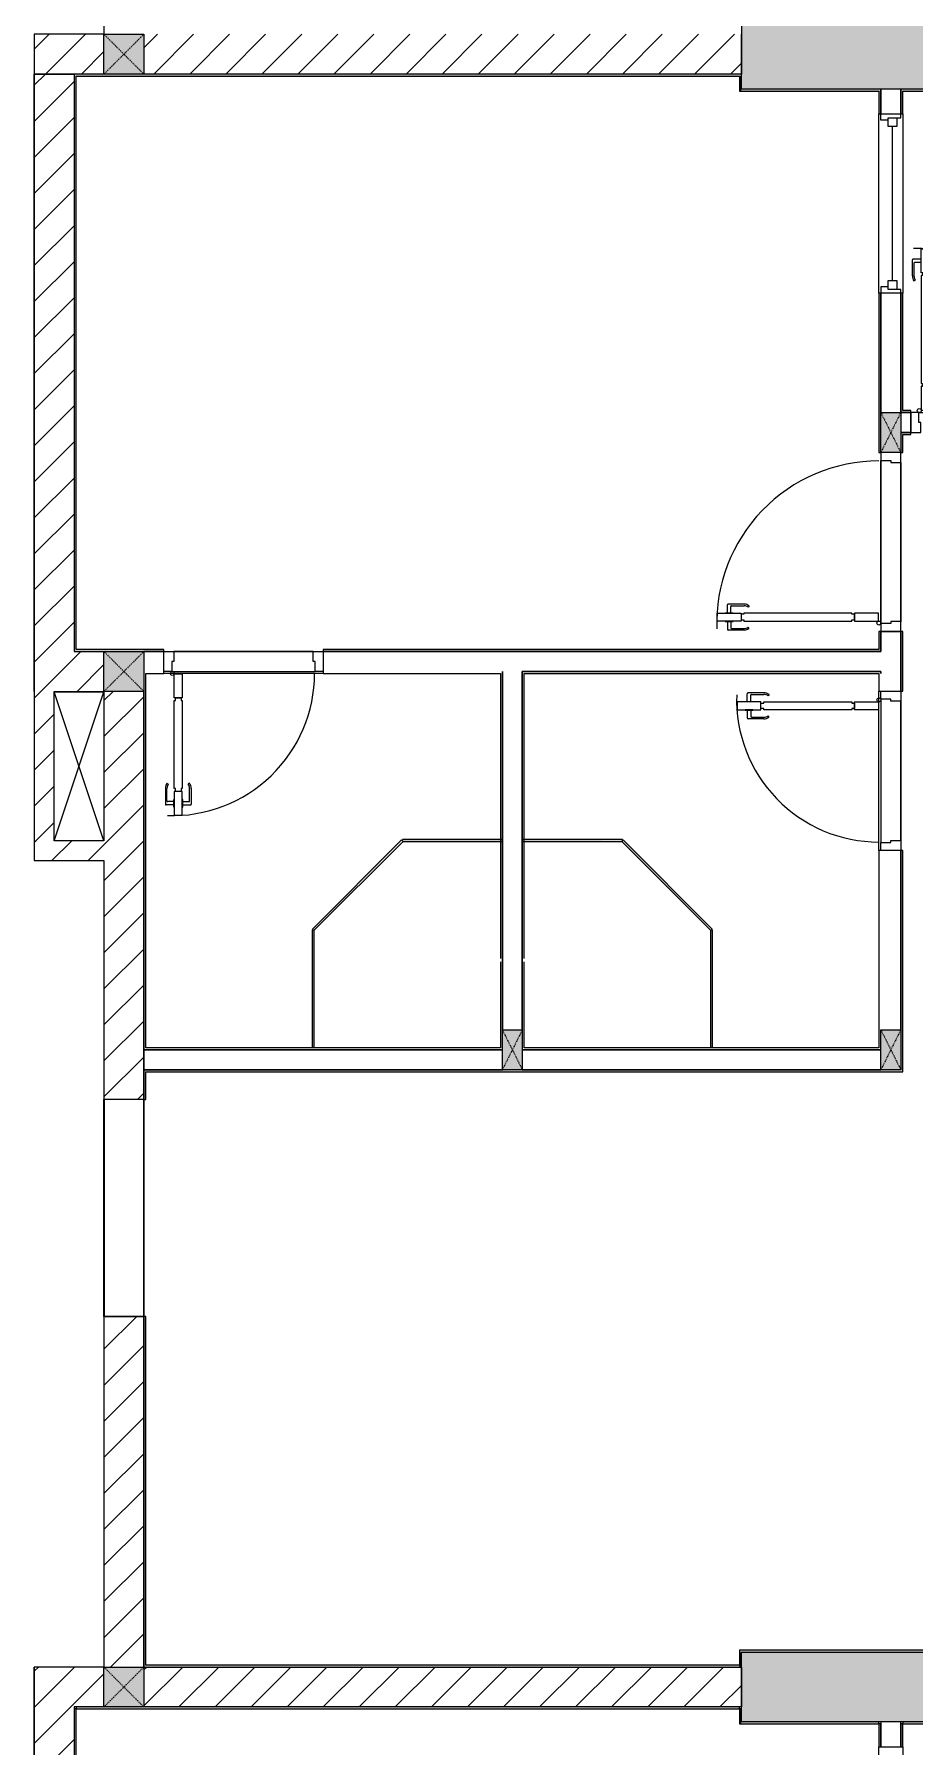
# Model space of a CAD drawing. Header units: millimetres. Extents: x 50254 to 245170, y 481 to 78637.
# Drawn here: x 236318 to 240738, y 61437 to 70037 of the extents above; entities that cross this region are included whole.
import ezdxf

# ---------------------------------------------------------------- set-up
doc = ezdxf.new("R2010")
doc.units = ezdxf.units.MM
doc.linetypes.add('IMPORT-Dash _2_', pattern=[6, 3, -3])
for name, color, linetype, lineweight in [('0-2-1', 53, 'Continuous', 9), ('A-DETL-GENF-7', 53, 'Continuous', 9), ('A-DOOR-5', 53, 'Continuous', 9), ('A-FLOR-1-1', 53, 'Continuous', 9), ('A-FLOR-4', 53, 'Continuous', 9), ('A-GLAZ-5', 53, 'Continuous', 9), ('A-GLAZ-CURT-3', 130, 'Continuous', 9), ('A-GLAZ-CURT-4', 53, 'Continuous', 9), ('A-WALL-1-1', 53, 'Continuous', 9), ('A-WALL-7', 53, 'Continuous', 9), ('A-WALL-PATT-3', 53, 'Continuous', 9), ('A-WALL-PATT-4', 130, 'Continuous', 9), ('A_1404_dwg-1', 53, 'Continuous', 9), ('I-WALL-1-1', 53, 'Continuous', 9), ('I-WALL-2', 53, 'Continuous', 9), ('S-COLS-1', 130, 'Continuous', 9), ('S-COLS-10', 130, 'IMPORT-Dash _2_', 9), ('S-COLS-2-1', 53, 'Continuous', 9), ('S-COLS-4-1', 53, 'Continuous', 9), ('S-COLS-9', 53, 'Continuous', 9), ('S-COLS-HDLN-2', 53, 'IMPORT-Dash _2_', 9)]:
    doc.layers.add(name, color=color, linetype=linetype, lineweight=lineweight)
pattern_1 = [(45, (0, 0), (-90.50967, 90.50967), [])]

# ---------------------------------------------------------------- blocks, each defined once
blk = doc.blocks.new('A_1404_dwg_NCV_TKTC_KET CAU_rvt-1-TKTC_MB HOÀN THIỆN SÀN TẦNG 3-4-4819833-KeyPlan-CH1')
at = {"layer": 'S-COLS-1'}
for points in [[(123352.6, 69761.9), (123352.4, 70111.9), (122052.6, 70111.7), (122052.6, 69761.9), (122862.6, 69761.9)], [(122862.6, 61561.9), (123352.6, 61561.9), (123352.6, 61911.9), (122052.6, 61911.9), (122052.6, 61561.9), (122742.6, 61561.9)]]:
    blk.add_hatch(color=256, dxfattribs=at).paths.add_polyline_path(points)
at = {"layer": 'A-FLOR-1-1', "flags": 128}
blk.add_lwpolyline([(118602.6, 65986.9), (118602.6, 66734.9), (118852.5, 66734.9)], dxfattribs=at)
at = {"layer": 'S-COLS-2-1'}
for p, q in [((122052.6, 70111.9), (122052.6, 69836.9)), ((122052.6, 61836.9), (122052.6, 61636.9))]:
    blk.add_line(p, q, dxfattribs=at)
blk = doc.blocks.new('A_1404_dwg_DOOR_CW_01 CANH MO-PANEL KINH - DIW_01-900x2200-CỬA GỖ VÂN LAMINATE-V95-TKTC_MB HOÀN THIỆN SÀN TẦNG 3-4-4819903-KeyPlan-CH1')
at = {"layer": 'A-DETL-GENF-7'}
for p, q in [((38813.8, 28420.8), (38818.3, 28414.2)), ((38839.6, 28428.9), (38919.1, 28428.9)), ((38902.1, 28420.9), (38839.6, 28420.9)), ((38906.1, 28385.9), (38906.1, 28416.9)), ((38923.1, 28385.9), (38923.1, 28424.9)), ((38813.8, 28307.1), (38818.3, 28313.6)), ((38902.1, 28306.9), (38839.6, 28306.9)), ((38839.6, 28298.9), (38919.1, 28298.9)), ((38906.1, 28341.9), (38906.1, 28310.9)), ((38923.1, 28341.9), (38923.1, 28302.9))]:
    blk.add_line(p, q, dxfattribs=at)
at = {"layer": 'A-DETL-GENF-7', "flags": 128}
for points in [[(38284.6, 28343.9), (38284.6, 28383.9), (38164.6, 28383.9), (38164.6, 28343.9)], [(38298.6, 28349.9), (38298.6, 28343.9), (38840.6, 28343.9), (38840.6, 28349.9), (38854.6, 28349.9), (38854.6, 28377.9), (38840.6, 28377.9), (38840.6, 28383.9), (38298.6, 28383.9), (38298.6, 28377.9), (38284.6, 28377.9), (38284.6, 28349.9)], [(38974.6, 28383.9), (38974.6, 28343.9), (38854.6, 28343.9), (38854.6, 28383.9)], [(38894.8, 28385.9), (38894.8, 28383.9), (38934.3, 28383.9), (38934.3, 28385.9)], [(38894.8, 28341.9), (38894.8, 28343.9), (38934.3, 28343.9), (38934.3, 28341.9)]]:
    blk.add_lwpolyline(points, close=True, dxfattribs=at)
at = {"layer": 'A-DETL-GENF-7'}
blk.add_circle((38162.6, 28393.9), 10, dxfattribs=at)
for centre, radius, start, end in [((38162.6, 28393.9), 814, 270, 2), ((38839.6, 28383.9), 45, 90, 125), ((38839.6, 28383.9), 37, 90, 125), ((38902.1, 28416.9), 4, 0, 90), ((38919.1, 28424.9), 4, 0, 90), ((38839.6, 28343.9), 45, 235, 270), ((38839.6, 28343.9), 37, 235, 270), ((38902.1, 28310.9), 4, 270, 0), ((38919.1, 28302.9), 4, 270, 0)]:
    blk.add_arc(centre, radius, start, end, dxfattribs=at)
at = {"layer": 'A-DOOR-5'}
blk.add_line((38152.6, 28393.9), (38152.6, 28368.9), dxfattribs=at)
at = {"layer": 'A-DOOR-5', "flags": 128}
blk.add_lwpolyline([(38052.6, 28436.9), (38052.6, 28386.9), (38102.6, 28386.9), (38102.6, 28396.9), (38152.6, 28396.9), (38152.6, 28436.9)], close=True, dxfattribs=at)
blk.add_lwpolyline([(38152.6, 27536.9), (38152.6, 27576.9), (38102.6, 27576.9), (38102.6, 27586.9), (38052.6, 27586.9), (38052.6, 27536.9)], dxfattribs=at)
blk = doc.blocks.new('A_1404_dwg_DOOR_CW_01 CANH MO-PANEL KINH - DIG_02-800x2200-CỬA NHÔM KÍNH-V60-TKTC_MB HOÀN THIỆN SÀN TẦNG 3-4-4819851-KeyPlan-CH1')
at = {"layer": 'A-DETL-GENF-7'}
for p, q in [((56070.3, 39575.7), (56076.9, 39571.2)), ((56184.1, 39575.7), (56177.5, 39571.2)), ((56062.2, 39549.9), (56062.2, 39470.4)), ((56070.2, 39487.4), (56070.2, 39549.9)), ((56105.2, 39483.4), (56074.2, 39483.4)), ((56149.2, 39483.4), (56180.2, 39483.4)), ((56184.2, 39487.4), (56184.2, 39549.9)), ((56192.2, 39549.9), (56192.2, 39470.4)), ((56105.2, 39466.4), (56066.2, 39466.4)), ((56149.2, 39466.4), (56188.2, 39466.4))]:
    blk.add_line(p, q, dxfattribs=at)
at = {"layer": 'A-DETL-GENF-7', "flags": 128}
for points in [[(56147.2, 40004.9), (56107.2, 40004.9), (56107.2, 40124.9), (56147.2, 40124.9)], [(56141.2, 39990.9), (56147.2, 39990.9), (56147.2, 39548.9), (56141.2, 39548.9), (56141.2, 39534.9), (56113.2, 39534.9), (56113.2, 39548.9), (56107.2, 39548.9), (56107.2, 39990.9), (56113.2, 39990.9), (56113.2, 40004.9), (56141.2, 40004.9)], [(56105.2, 39494.7), (56107.2, 39494.7), (56107.2, 39455.2), (56105.2, 39455.2)], [(56107.2, 39414.9), (56147.2, 39414.9), (56147.2, 39534.9), (56107.2, 39534.9)], [(56149.2, 39494.7), (56147.2, 39494.7), (56147.2, 39455.2), (56149.2, 39455.2)]]:
    blk.add_lwpolyline(points, close=True, dxfattribs=at)
at = {"layer": 'A-DETL-GENF-7'}
blk.add_circle((56097.2, 40126.9), 10, dxfattribs=at)
for centre, radius, start, end in [((56097.2, 40126.9), 714, 268, 0), ((56107.2, 39549.9), 45, 145, 180), ((56107.2, 39549.9), 37, 145, 180), ((56147.2, 39549.9), 37, 0, 35), ((56147.2, 39549.9), 45, 0, 35), ((56074.2, 39487.4), 4, 180, 270), ((56180.2, 39487.4), 4, 270, 0), ((56066.2, 39470.4), 4, 180, 270), ((56188.2, 39470.4), 4, 270, 0)]:
    blk.add_arc(centre, radius, start, end, dxfattribs=at)
at = {"layer": 'A-DOOR-5'}
blk.add_line((56097.2, 40136.9), (56122.2, 40136.9), dxfattribs=at)
at = {"layer": 'A-DOOR-5', "flags": 128}
for points in [[(56104.2, 40236.9), (56104.2, 40186.9), (56094.2, 40186.9), (56094.2, 40136.9), (56054.2, 40136.9), (56054.2, 40236.9)], [(56854.2, 40236.9), (56854.2, 40136.9), (56814.2, 40136.9), (56814.2, 40186.9), (56804.2, 40186.9), (56804.2, 40236.9)]]:
    blk.add_lwpolyline(points, close=True, dxfattribs=at)
blk = doc.blocks.new('A_1404_dwg_M_Fixed - 900 x 1400-901191-TKTC_MB HOÀN THIỆN SÀN TẦNG 3-4-4819853-KeyPlan-CH1')
at = {"layer": 'A-GLAZ-5'}
blk.add_line((53891.6, 40195.9), (53117.6, 40195.9), dxfattribs=at)
at = {"layer": 'A-GLAZ-5', "flags": 128}
for points in [[(53086.6, 40173.9), (53086.6, 40136.9), (53054.6, 40136.9)], [(53073.6, 40217.9), (53117.6, 40217.9), (53117.6, 40173.9), (53073.6, 40173.9), (53073.6, 40236.9), (53055.7, 40236.9)], [(53954.6, 40236.9), (53935.6, 40236.9), (53935.6, 40173.9), (53891.6, 40173.9), (53891.6, 40217.9), (53935.6, 40217.9)], [(53922.6, 40173.9), (53922.6, 40136.9), (53954.6, 40136.9)]]:
    blk.add_lwpolyline(points, dxfattribs=at)
blk = doc.blocks.new('A_1404_dwg_System Panel - Glazed-901218-TKTC_MB HOÀN THIỆN SÀN TẦNG 3-4-4819900-KeyPlan-CH1')
at = {"layer": 'A-GLAZ-CURT-3'}
blk.add_hatch(color=256, dxfattribs=at).paths.add_polyline_path([(41007.6, 64948.9), (41002.6, 65539.6), (40997.6, 65536.1), (40997.6, 64948.9)])
at = {"layer": 'A-GLAZ-CURT-4'}
blk.add_line((41007.6, 64948.9), (41007.6, 65539.6), dxfattribs=at)
at = {"layer": 'A-GLAZ-CURT-4', "flags": 128}
blk.add_lwpolyline([(40997.6, 65537.5), (40997.6, 64948.9), (41007.6, 64948.9)], dxfattribs=at)
blk = doc.blocks.new('A_1404_dwg_System Panel - Glazed-901219-TKTC_MB HOÀN THIỆN SÀN TẦNG 3-4-V137-KeyPlan-CH1')
at = {"layer": 'A-GLAZ-CURT-3'}
blk.add_hatch(color=256, dxfattribs=at).paths.add_polyline_path([(39446.8, 29483), (39450.3, 29493.6), (39002.6, 29934.3), (38999, 29930.7), (39408.4, 29521.4)])
at = {"layer": 'A-GLAZ-CURT-4'}
blk.add_line((38999, 29930.7), (39446.8, 29483), dxfattribs=at)
at = {"layer": 'A-GLAZ-CURT-4', "flags": 128}
blk.add_lwpolyline([(39452.4, 29491.5), (39006.1, 29937.8), (38999, 29930.7)], dxfattribs=at)
blk = doc.blocks.new('A_1404_dwg_System Panel - Glazed-901217-TKTC_MB HOÀN THIỆN SÀN TẦNG 3-4-V138-KeyPlan-CH1')
at = {"layer": 'A-GLAZ-CURT-3'}
blk.add_hatch(color=256, dxfattribs=at).paths.add_polyline_path([(39453.8, 29481.5), (39952.6, 29481.5), (39952.6, 29491.5), (39450.3, 29486.5), (39450.3, 29481.5)])
at = {"layer": 'A-GLAZ-CURT-4', "flags": 128}
blk.add_lwpolyline([(39450.3, 29481.5), (39952.6, 29481.5), (39952.6, 29491.5), (39450.3, 29491.5)], close=True, dxfattribs=at)
blk = doc.blocks.new('A_1404_dwg_G1_SOF - BO TRU - 100x200-746114-TKTC_MB HOÀN THIỆN SÀN TẦNG 3-4-4819846-KeyPlan-CH1')
at = {"layer": 'S-COLS-1'}
blk.add_hatch(color=256, dxfattribs=at).paths.add_polyline_path([(49952.6, 40036.9), (49952.6, 40236.9), (49852.6, 40236.9), (49852.6, 40036.9)])
at = {"layer": 'S-COLS-9', "flags": 128}
blk.add_lwpolyline([(49852.6, 40036.9), (49852.6, 40236.9), (49952.6, 40236.9), (49952.6, 40036.9)], close=True, dxfattribs=at)
at = {"layer": 'S-COLS-HDLN-2'}
for p, q in [((49952.6, 40036.9), (49852.6, 40236.9)), ((49852.6, 40036.9), (49952.6, 40236.9))]:
    blk.add_line(p, q, dxfattribs=at)
blk = doc.blocks.new('A_1404_dwg_DOOR_CW_01 CANH MO-PANEL KINH - DIG_01-900x2200-CỬA NHÔM KÍNH-901226-TKTC_MB HOÀN THIỆN SÀN TẦNG 3-4-4819905-KeyPlan-CH1')
at = {"layer": 'A-DETL-GENF-7'}
for p, q in [((37872.7, 26675.7), (37879.3, 26671.2)), ((37986.4, 26675.7), (37979.9, 26671.2)), ((37864.6, 26649.9), (37864.6, 26570.4)), ((37872.6, 26587.4), (37872.6, 26649.9)), ((37907.6, 26583.4), (37876.6, 26583.4)), ((37951.6, 26583.4), (37982.6, 26583.4)), ((37986.6, 26587.4), (37986.6, 26649.9)), ((37994.6, 26649.9), (37994.6, 26570.4)), ((37907.6, 26566.4), (37868.6, 26566.4)), ((37951.6, 26566.4), (37990.6, 26566.4))]:
    blk.add_line(p, q, dxfattribs=at)
at = {"layer": 'A-DETL-GENF-7', "flags": 128}
for points in [[(37909.6, 27204.9), (37949.6, 27204.9), (37949.6, 27324.9), (37909.6, 27324.9)], [(37915.6, 27190.9), (37909.6, 27190.9), (37909.6, 26648.9), (37915.6, 26648.9), (37915.6, 26634.9), (37943.6, 26634.9), (37943.6, 26648.9), (37949.6, 26648.9), (37949.6, 27190.9), (37943.6, 27190.9), (37943.6, 27204.9), (37915.6, 27204.9)], [(37907.6, 26594.7), (37909.6, 26594.7), (37909.6, 26555.2), (37907.6, 26555.2)], [(37949.6, 26514.9), (37909.6, 26514.9), (37909.6, 26634.9), (37949.6, 26634.9)], [(37951.6, 26594.7), (37949.6, 26594.7), (37949.6, 26555.2), (37951.6, 26555.2)]]:
    blk.add_lwpolyline(points, close=True, dxfattribs=at)
at = {"layer": 'A-DETL-GENF-7'}
blk.add_circle((37959.6, 27326.9), 10, dxfattribs=at)
for centre, radius, start, end in [((37959.6, 27326.9), 814, 180, 272), ((37909.6, 26649.9), 45, 145, 180), ((37909.6, 26649.9), 37, 145, 180), ((37949.6, 26649.9), 37, 0, 35), ((37949.6, 26649.9), 45, 0, 35), ((37876.6, 26587.4), 4, 180, 270), ((37982.6, 26587.4), 4, 270, 0), ((37868.6, 26570.4), 4, 180, 270), ((37990.6, 26570.4), 4, 270, 0)]:
    blk.add_arc(centre, radius, start, end, dxfattribs=at)
at = {"layer": 'A-DOOR-5'}
blk.add_line((37959.6, 27336.9), (37934.6, 27336.9), dxfattribs=at)
at = {"layer": 'A-DOOR-5', "flags": 128}
for points in [[(37152.6, 27436.9), (37102.6, 27436.9), (37102.6, 27336.9), (37142.6, 27336.9), (37142.6, 27386.9), (37152.6, 27386.9)], [(38002.6, 27436.9), (37952.6, 27436.9), (37952.6, 27386.9), (37962.6, 27386.9), (37962.6, 27336.9), (38002.6, 27336.9)]]:
    blk.add_lwpolyline(points, close=True, dxfattribs=at)
blk = doc.blocks.new('A_1404_dwg_System Panel - Glazed-901212-TKTC_MB HOÀN THIỆN SÀN TẦNG 3-4-V139-KeyPlan-CH1')
at = {"layer": 'A-GLAZ-CURT-3'}
blk.add_hatch(color=256, dxfattribs=at).paths.add_polyline_path([(40551.3, 29481.5), (40554.8, 29486.5), (40551.3, 29491.5), (40052.6, 29491.5), (40052.6, 29481.5)])
at = {"layer": 'A-GLAZ-CURT-4', "flags": 128}
blk.add_lwpolyline([(40552.8, 29491.5), (40052.6, 29491.5), (40052.6, 29481.5), (40554.8, 29481.5)], dxfattribs=at)
blk = doc.blocks.new('A_1404_dwg_System Panel - Glazed-901210-TKTC_MB HOÀN THIỆN SÀN TẦNG 3-4-4819895-KeyPlan-CH1')
at = {"layer": 'A-GLAZ-CURT-3'}
blk.add_hatch(color=256, dxfattribs=at).paths.add_polyline_path([(38999, 64948.9), (39007.6, 64948.9), (39002.6, 65539.6), (38997.6, 65539.6), (38997.6, 64948.9)])
at = {"layer": 'A-GLAZ-CURT-4'}
blk.add_line((39007.6, 64948.9), (39007.6, 65537.5), dxfattribs=at)
at = {"layer": 'A-GLAZ-CURT-4', "flags": 128}
blk.add_lwpolyline([(38997.6, 65539.6), (38997.6, 64948.9), (39007.6, 64948.9)], dxfattribs=at)
blk = doc.blocks.new('A_1404_dwg_System Panel - Glazed-901211-TKTC_MB HOÀN THIỆN SÀN TẦNG 3-4-V140-KeyPlan-CH1')
at = {"layer": 'A-GLAZ-CURT-3'}
blk.add_hatch(color=256, dxfattribs=at).paths.add_polyline_path([(40558.4, 29483), (41002.6, 29934.3), (40997.6, 29936.3), (40554.8, 29486.5)])
at = {"layer": 'A-GLAZ-CURT-4', "flags": 128}
blk.add_lwpolyline([(40999, 29937.8), (40551.3, 29490.1), (40558.4, 29483), (41006.1, 29930.7)], close=True, dxfattribs=at)
blk = doc.blocks.new('A_1404_dwg_NCV_TKTC_TANG 3 - 4_rvt-1-TKTC_MB HOÀN THIỆN SÀN TẦNG 3-4-4819943-KeyPlan-CH1')
at = {"layer": 'A-WALL-PATT-4'}
for points in [[(118702.6, 66946.9), (118712.6, 66946.9), (118712.6, 69836.9), (118702.6, 69836.9), (118702.6, 69658.8)], [(122052.6, 69826.9), (122052.4, 69836.9), (118712.6, 69836.9), (118712.6, 69826.9), (122052.4, 69826.9)], [(122052.4, 69751.9), (122052.6, 69751.9), (122052.4, 69826.9), (122042.6, 69826.9), (122042.6, 69751.9)], [(122052.6, 69751.9), (122752.6, 69751.9), (122752.6, 69761.9), (122052.6, 69761.9)], [(122862.6, 69751.9), (123362.6, 69751.9), (123362.6, 69761.9), (122862.6, 69761.9)], [(121491, 64826.9), (122862.6, 64826.9), (122862.6, 64836.9), (119062.6, 64836.9), (119062.6, 64826.9), (120952.6, 64826.9)], [(122042.6, 61911.9), (123352.6, 61911.9), (123352.6, 61921.9), (122042.6, 61921.9)], [(119062.6, 61836.9), (122042.6, 61836.9), (122042.6, 61846.9), (119062.6, 61846.9)], [(122052.6, 61836.9), (122052.6, 61911.9), (122042.6, 61911.9), (122042.6, 61836.9)], [(118712.6, 58746.9), (118712.6, 61626.9), (118702.6, 61626.9), (118702.6, 58746.9)], [(121491, 61626.9), (122042.6, 61626.9), (122042.6, 61636.9), (118712.6, 61636.9), (118712.6, 61626.9), (119052.6, 61626.9)], [(122042.6, 61551.9), (122052.6, 61551.9), (122052.6, 61626.9), (122042.6, 61626.9), (122042.6, 61561.9)], [(122742.6, 61551.9), (122742.6, 61561.9), (122052.6, 61561.9), (122052.6, 61551.9)], [(123352.6, 61551.9), (123352.6, 61561.9), (122862.6, 61561.9), (122862.6, 61551.9), (122902.6, 61551.9)]]:
    blk.add_hatch(color=256, dxfattribs=at).paths.add_polyline_path(points)
h = blk.add_hatch(color=256, dxfattribs=at)
h.paths.add_polyline_path([(122752.6, 66946.9), (122752.6, 67036.9), (122742.6, 67036.9), (122742.6, 66946.9)])
h.paths.add_polyline_path([(122752.6, 67936.9), (122752.6, 68736.9), (122742.6, 68736.9), (122742.6, 67936.9)])
h.paths.add_polyline_path([(122742.6, 69636.9), (122752.6, 69636.9), (122752.6, 69751.9), (122742.6, 69751.9), (122742.6, 69658.8)])
h = blk.add_hatch(color=256, dxfattribs=at)
h.paths.add_polyline_path([(122852.6, 68146.9), (122862.6, 68146.9), (122862.6, 68736.9), (122852.6, 68736.9)])
h.paths.add_polyline_path([(122852.6, 69636.9), (122862.6, 69636.9), (122862.6, 69761.9), (122852.6, 69761.9), (122852.6, 69658.8)])
h = blk.add_hatch(color=256, dxfattribs=at)
h.paths.add_polyline_path([(122902.6, 68136.9), (122902.6, 68146.9), (122852.6, 68146.9), (122852.6, 68136.9), (122862.6, 68136.9)])
h.paths.add_polyline_path([(123952.6, 68136.9), (124552.6, 68136.9), (124552.6, 68146.9), (123802.6, 68146.9), (123802.6, 68136.9), (123852.6, 68136.9)])
h = blk.add_hatch(color=256, dxfattribs=at)
h.paths.add_polyline_path([(122852.6, 64836.9), (122862.6, 64836.9), (122862.6, 65937.3), (122852.6, 65937.3), (122852.6, 65036.9)])
h.paths.add_polyline_path([(122852.6, 66737.3), (122862.6, 66737.3), (122862.6, 67036.9), (122852.6, 67036.9)])
h.paths.add_polyline_path([(122852.6, 67936.9), (122862.6, 67936.9), (122862.6, 68036.9), (122852.6, 68036.9), (122852.6, 68026.9)])
h = blk.add_hatch(color=256, dxfattribs=at)
h.paths.add_polyline_path([(123802.6, 68026.9), (123842.6, 68026.9), (123842.6, 68036.9), (123802.6, 68036.9)])
h.paths.add_polyline_path([(122902.6, 68026.9), (122902.6, 68036.9), (122862.6, 68036.9), (122862.6, 68026.9)])
h = blk.add_hatch(color=256, dxfattribs=at)
h.paths.add_polyline_path([(122752.6, 66936.9), (122752.6, 66946.9), (119952.6, 66946.9), (119952.6, 66936.9), (121491, 66936.9)])
h.paths.add_polyline_path([(119052.5, 66936.9), (119152.6, 66936.9), (119152.6, 66946.9), (118702.6, 66946.9), (118702.6, 66936.9), (118852.5, 66936.9)])
h = blk.add_hatch(color=256, dxfattribs=at)
h.paths.add_polyline_path([(119052.6, 61836.9), (119062.6, 61836.9), (119062.6, 63596.9), (119052.6, 63596.9), (119052.6, 61846.9)])
h.paths.add_polyline_path([(119052.6, 64686.9), (119062.6, 64686.9), (119062.6, 64836.9), (119052.6, 64836.9), (119052.6, 64826.9)])
h = blk.add_hatch(color=256, dxfattribs=at)
h.paths.add_polyline_path([(122752.6, 58746.9), (122752.6, 58836.9), (122742.6, 58836.9), (122742.6, 58746.9)])
h.paths.add_polyline_path([(122742.6, 59736.9), (122752.6, 59736.9), (122752.6, 60536.9), (122742.6, 60536.9), (122742.6, 59826.9)])
h.paths.add_polyline_path([(122752.6, 61436.9), (122752.6, 61551.9), (122742.6, 61551.9), (122742.6, 61436.9)])
h = blk.add_hatch(color=256, dxfattribs=at)
h.paths.add_polyline_path([(122862.6, 59946.9), (122862.6, 60536.9), (122852.6, 60536.9), (122852.6, 59946.9)])
h.paths.add_polyline_path([(122862.6, 61436.9), (122862.6, 61551.9), (122852.6, 61551.9), (122852.6, 61436.9)])
at = {"layer": 'A-FLOR-4'}
for p, q in [((119902.6, 66937), (119202.6, 66937)), ((119202.6, 66936.9), (119902.6, 66936.9)), ((119192.6, 66837), (119912.6, 66837)), ((122752.6, 66697.3), (122752.6, 65977.3)), ((119902.6, 64946.9), (119902.6, 64948.9)), ((121902.6, 64948.9), (121902.6, 64946.9)), ((119052.6, 64686.9), (119052.6, 63596.9)), ((122752.6, 61561.9), (122742.6, 61561.9)), ((122862.6, 61561.9), (122852.6, 61561.9))]:
    blk.add_line(p, q, dxfattribs=at)
at = {"layer": 'A-FLOR-4', "flags": 128}
for points in [[(122752.6, 67076.9), (122752.6, 67896.9)], [(122852.6, 67886.9), (122852.6, 67086.9)], [(122852.6, 66687.3), (122852.6, 65987.3)]]:
    blk.add_lwpolyline(points, close=True, dxfattribs=at)
for points in [[(119052.6, 64687.4), (118852.7, 64687.4), (118852.7, 63597.4), (119052.7, 63597.4), (119052.7, 64686.9)], [(118712.6, 61636.9), (118702.6, 61636.9), (118702.6, 61626.9)], [(122052.6, 61626.9), (122052.6, 61636.9), (122042.6, 61636.9)]]:
    blk.add_lwpolyline(points, dxfattribs=at)
at = {"layer": 'A-WALL-1-1'}
for p, q in [((122752.6, 69636.9), (122852.6, 69636.9)), ((122852.6, 68736.9), (122752.6, 68736.9)), ((122852.6, 68136.9), (122852.6, 68146.9)), ((122902.6, 68036.9), (122902.6, 68136.9)), ((122852.6, 68036.9), (122862.6, 68036.9)), ((122852.6, 67036.9), (122752.6, 67036.9)), ((119052.6, 66936.9), (119052.6, 66836.9)), ((119152.6, 66836.9), (119152.6, 66936.9)), ((119952.6, 66936.9), (119952.6, 66836.9)), ((120852.6, 66836.9), (120852.6, 65992.3)), ((122752.6, 66737.3), (122852.6, 66737.3)), ((120852.6, 65992.3), (120852.6, 65982.3)), ((120852.6, 65982.3), (120852.6, 65036.9)), ((120952.6, 65982.3), (120952.6, 65992.3)), ((120952.6, 65036.9), (120952.6, 65982.3)), ((122852.6, 65937.3), (122752.6, 65937.3)), ((122752.6, 64936.9), (120952.6, 64936.9)), ((120952.6, 64836.9), (122752.6, 64836.9)), ((122752.6, 61436.9), (122852.6, 61436.9))]:
    blk.add_line(p, q, dxfattribs=at)
at = {"layer": 'A-WALL-1-1', "flags": 128}
for points in [[(122852.6, 69761.9), (122752.6, 69761.9), (122752.6, 69751.9)], [(122752.6, 66946.9), (122752.6, 66936.9), (120852.6, 66936.9)], [(120952.6, 65992.3), (120952.6, 66836.9), (122752.6, 66836.9), (122752.6, 66826.9)], [(120852.6, 64936.9), (119052.6, 64936.9), (119052.6, 64836.9), (120852.6, 64836.9)], [(122852.6, 61551.9), (122852.6, 61561.9), (122752.6, 61561.9), (122752.6, 61551.9)]]:
    blk.add_lwpolyline(points, dxfattribs=at)
at = {"layer": 'A-WALL-7'}
for p, q in [((122752.6, 69751.9), (122752.6, 69636.9)), ((122852.6, 69636.9), (122852.6, 69761.9)), ((122752.6, 68736.9), (122752.6, 68136.9)), ((122852.6, 68146.9), (122852.6, 68736.9)), ((122902.6, 68136.9), (122852.6, 68136.9)), ((122862.6, 68036.9), (122902.6, 68036.9)), ((122752.6, 67076.9), (122752.6, 67896.9)), ((122852.6, 67886.9), (122852.6, 67086.9)), ((122752.6, 67036.9), (122752.6, 66946.9)), ((122852.6, 66737.3), (122852.6, 67036.9)), ((119152.6, 66936.9), (119052.6, 66936.9)), ((119202.6, 66936.9), (119902.6, 66936.9)), ((120852.6, 66936.9), (119952.6, 66936.9)), ((122852.6, 66687.3), (122852.6, 65987.3)), ((122852.6, 65036.9), (122852.6, 65937.3)), ((122752.6, 61551.9), (122752.6, 61436.9)), ((122852.6, 61436.9), (122852.6, 61551.9))]:
    blk.add_line(p, q, dxfattribs=at)
at = {"layer": 'I-WALL-1-1'}
for p, q in [((119052.5, 69836.9), (118852.5, 69836.9)), ((122852.6, 68146.9), (122852.6, 68136.9)), ((122862.6, 68036.9), (122852.6, 68036.9)), ((118852.5, 66936.9), (119052.5, 66936.9)), ((120842.6, 65992.3), (120842.6, 65982.3)), ((120842.6, 65982.3), (120842.6, 65395.6)), ((120852.6, 65982.3), (120852.6, 65992.3)), ((120852.6, 65036.9), (120852.6, 65982.3)), ((120952.6, 65992.3), (120952.6, 65982.3)), ((120952.6, 65982.3), (120952.6, 65036.9)), ((120962.6, 65982.3), (120962.6, 65992.3)), ((120962.6, 65395.6), (120962.6, 65982.3)), ((122752.6, 64836.9), (120952.6, 64836.9)), ((119052.5, 61636.9), (118852.5, 61636.9))]:
    blk.add_line(p, q, dxfattribs=at)
at = {"layer": 'I-WALL-1-1', "flags": 128}
for points in [[(118852.5, 69836.9), (118712.6, 69836.9), (118702.6, 69836.9), (118702.6, 66946.9), (118702.6, 66936.9), (118852.5, 66936.9)], [(122752.6, 69751.9), (122752.6, 69761.9), (122052.6, 69761.9), (122052.6, 69826.9), (122052.6, 69836.9), (119052.5, 69836.9)], [(122852.6, 69636.9), (122862.6, 69636.9), (122862.6, 69751.9), (123362.6, 69751.9), (123362.6, 69761.9), (123362.6, 69826.9), (124552.6, 69826.9), (124552.6, 69836.9), (123352.6, 69836.9), (123352.6, 69826.9), (123352.6, 69761.9), (122862.6, 69761.9), (122852.6, 69761.9)], [(119152.6, 66936.9), (119152.6, 66946.9), (118712.6, 66946.9), (118712.6, 69826.9), (122042.6, 69826.9), (122042.6, 69751.9), (122052.6, 69751.9), (122742.6, 69751.9), (122742.6, 69636.9), (122752.6, 69636.9)], [(122752.6, 68736.9), (122742.6, 68736.9), (122742.6, 67936.9), (122752.6, 67936.9)], [(122902.6, 68136.9), (122902.6, 68146.9), (122862.6, 68146.9), (122862.6, 68736.9), (122852.6, 68736.9)], [(122852.6, 67936.9), (122862.6, 67936.9), (122862.6, 68026.9), (122902.6, 68026.9), (122902.6, 68036.9)], [(122752.6, 67036.9), (122742.6, 67036.9), (122742.6, 66946.9), (119952.6, 66946.9), (119952.6, 66936.9)], [(122852.6, 66737.3), (122862.6, 66737.3), (122862.6, 67036.9), (122852.6, 67036.9)], [(120852.6, 66936.9), (122752.6, 66936.9), (122752.6, 66946.9)], [(119052.6, 66837), (119052.6, 66827), (119052.6, 64946.9), (119052.6, 64936.9), (120842.6, 64936.9), (120852.6, 64936.9)], [(120842.6, 65379.4), (120842.6, 64946.9), (119062.6, 64946.9), (119062.6, 66827), (119152.6, 66827), (119152.6, 66837)], [(119952.6, 66837), (119952.6, 66827), (120842.6, 66827), (120842.6, 65992.3)], [(120852.6, 65992.3), (120852.6, 66827), (120852.6, 66837)], [(122752.6, 66826.9), (122752.6, 66836.9), (120952.6, 66836.9), (120952.6, 66826.9), (120952.6, 65992.3)], [(120962.6, 65992.3), (120962.6, 66826.9), (122742.6, 66826.9), (122742.6, 66737.3), (122752.6, 66737.3)], [(120852.6, 64836.9), (119062.6, 64836.9), (119052.6, 64836.9), (119052.6, 64686.9), (119062.6, 64686.9), (119062.6, 64826.9), (122862.6, 64826.9), (122862.6, 64836.9), (122862.6, 65937.3), (122852.6, 65937.3)], [(122752.6, 65937.3), (122742.6, 65937.3), (122742.6, 64946.9), (120962.6, 64946.9), (120962.6, 65379.4)], [(120952.6, 64936.9), (122742.6, 64936.9), (122752.6, 64936.9)], [(118712.6, 61626.9), (122042.6, 61626.9), (122042.6, 61636.9), (119052.5, 61636.9)], [(118852.5, 61636.9), (118712.6, 61636.9), (118712.6, 61626.9)], [(122752.6, 61551.9), (122742.6, 61551.9), (122742.6, 61436.9), (122752.6, 61436.9)], [(122852.6, 61436.9), (122862.6, 61436.9), (122862.6, 61551.9), (122852.6, 61551.9)]]:
    blk.add_lwpolyline(points, dxfattribs=at)
for points in [[(122042.6, 61836.9), (122052.6, 61836.9), (122052.6, 61911.9), (123352.6, 61911.9), (123352.6, 61846.9), (123352.6, 61836.9), (125852.6, 61836.9), (125852.6, 61846.9), (125852.6, 62162.4), (125842.6, 62162.4), (125842.6, 61846.9), (123362.6, 61846.9), (123362.6, 61921.9), (123352.6, 61921.9), (122042.6, 61921.9), (122042.6, 61911.9), (122042.6, 61846.9), (119062.6, 61846.9), (119062.6, 63596.9), (119052.6, 63596.9), (119052.6, 61836.9), (119062.6, 61836.9)], [(118712.6, 58746.9), (118712.6, 61626.9), (118702.6, 61626.9), (118702.6, 58746.9)], [(122052.6, 61561.9), (122052.6, 61626.9), (122042.6, 61626.9), (122042.6, 61551.9), (122052.6, 61551.9), (122742.6, 61551.9), (122742.6, 61561.9)], [(122862.6, 61551.9), (123352.6, 61551.9), (123352.6, 61561.9), (122862.6, 61561.9)]]:
    blk.add_lwpolyline(points, close=True, dxfattribs=at)
at = {"layer": 'I-WALL-2'}
for p, q in [((122752.6, 69636.9), (122752.6, 69751.9)), ((122852.6, 69761.9), (122852.6, 69636.9)), ((122742.6, 68736.9), (122742.6, 69636.9)), ((122862.6, 69636.9), (122862.6, 68736.9)), ((122752.6, 68136.9), (122752.6, 68736.9)), ((122852.6, 68736.9), (122852.6, 68146.9)), ((122852.6, 68136.9), (122902.6, 68136.9)), ((122902.6, 68036.9), (122862.6, 68036.9)), ((122752.6, 66946.9), (122752.6, 67036.9)), ((122852.6, 67036.9), (122852.6, 66737.3)), ((119052.6, 66936.9), (119152.6, 66936.9)), ((119952.6, 66936.9), (120852.6, 66936.9)), ((119952.6, 66827), (119152.6, 66827)), ((122742.6, 65937.3), (122742.6, 66737.3)), ((122852.6, 65937.3), (122852.6, 65036.9)), ((122752.6, 61436.9), (122752.6, 61551.9)), ((122852.6, 61551.9), (122852.6, 61436.9)), ((122742.6, 60536.9), (122742.6, 61436.9)), ((122862.6, 61436.9), (122862.6, 60536.9))]:
    blk.add_line(p, q, dxfattribs=at)
for name, p, rotation in [('A_1404_dwg_M_Fixed - 900 x 1400-901191-TKTC_MB HOÀN THIỆN SÀN TẦNG 3-4-4819853-KeyPlan-CH1', (82615.6, 122691.5), 270), ('A_1404_dwg_DOOR_CW_01 CANH MO-PANEL KINH - DIG_01-900x2200-CỬA NHÔM KÍNH-901226-TKTC_MB HOÀN THIỆN SÀN TẦNG 3-4-4819905-KeyPlan-CH1', (160905.1, 95473.9), 180), ('A_1404_dwg_G1_SOF - BO TRU - 100x200-746114-TKTC_MB HOÀN THIỆN SÀN TẦNG 3-4-4819846-KeyPlan-CH1', (172705.1, 108173.9), 180), ('A_1404_dwg_DOOR_CW_01 CANH MO-PANEL KINH - DIW_01-900x2200-CỬA GỖ VÂN LAMINATE-V95-TKTC_MB HOÀN THIỆN SÀN TẦNG 3-4-4819903-KeyPlan-CH1', (160905.1, 95473.9), 180), ('A_1404_dwg_DOOR_CW_01 CANH MO-PANEL KINH - DIG_02-800x2200-CỬA NHÔM KÍNH-V60-TKTC_MB HOÀN THIỆN SÀN TẦNG 3-4-4819851-KeyPlan-CH1', (82615.6, 122791.5), 270), ('A_1404_dwg_System Panel - Glazed-901211-TKTC_MB HOÀN THIỆN SÀN TẦNG 3-4-V140-KeyPlan-CH1', (160905.1, 95473.9), 180), ('A_1404_dwg_System Panel - Glazed-901212-TKTC_MB HOÀN THIỆN SÀN TẦNG 3-4-V139-KeyPlan-CH1', (160905.1, 95473.9), 180), ('A_1404_dwg_System Panel - Glazed-901217-TKTC_MB HOÀN THIỆN SÀN TẦNG 3-4-V138-KeyPlan-CH1', (160905.1, 95473.9), 180), ('A_1404_dwg_System Panel - Glazed-901219-TKTC_MB HOÀN THIỆN SÀN TẦNG 3-4-V137-KeyPlan-CH1', (160905.1, 95473.9), 180), ('A_1404_dwg_G1_SOF - BO TRU - 100x200-746114-TKTC_MB HOÀN THIỆN SÀN TẦNG 3-4-4819846-KeyPlan-CH1', (170805.1, 105073.9), 180), ('A_1404_dwg_G1_SOF - BO TRU - 100x200-746114-TKTC_MB HOÀN THIỆN SÀN TẦNG 3-4-4819846-KeyPlan-CH1', (172705.1, 105073.9), 180)]:
    blk.add_blockref(name, p, dxfattribs=dict(rotation=rotation))
for name, p in [('A_1404_dwg_DOOR_CW_01 CANH MO-PANEL KINH - DIG_02-800x2200-CỬA NHÔM KÍNH-V60-TKTC_MB HOÀN THIỆN SÀN TẦNG 3-4-4819851-KeyPlan-CH1', (63098.4, 26700)), ('A_1404_dwg_System Panel - Glazed-901210-TKTC_MB HOÀN THIỆN SÀN TẦNG 3-4-4819895-KeyPlan-CH1', (80900, 0)), ('A_1404_dwg_System Panel - Glazed-901218-TKTC_MB HOÀN THIỆN SÀN TẦNG 3-4-4819900-KeyPlan-CH1', (80900, 0))]:
    blk.add_blockref(name, p)
blk = doc.blocks.new('A_1404_dwg_G1_SOF - BO TRU - 200x200-V46-TKTC_MB HOÀN THIỆN SÀN TẦNG 3-4-4820026-KeyPlan-CH1')
at = {"layer": 'S-COLS-10'}
blk.add_hatch(color=256, dxfattribs=at).paths.add_polyline_path([(118852.5, 45236.9), (119052.5, 45237.4), (119052.5, 45436.9), (118852.5, 45436.9), (118852.5, 45237.4)])
at = {"layer": 'S-COLS-4-1', "flags": 128}
blk.add_lwpolyline([(118852.5, 45236.9), (118852.5, 45436.9), (119052.5, 45436.9), (119052.5, 45236.9)], dxfattribs=at)
at = {"layer": 'S-COLS-HDLN-2'}
for p, q in [((118852.5, 45436.9), (119052.5, 45236.9)), ((119052.5, 45436.9), (118852.5, 45236.9))]:
    blk.add_line(p, q, dxfattribs=at)
blk = doc.blocks.new('A_1404_dwg_G1_SOF - BO TRU - 200x200-V45-TKTC_MB HOÀN THIỆN SÀN TẦNG 3-4-4820025-KeyPlan-CH1')
at = {"layer": 'S-COLS-10'}
blk.add_hatch(color=256, dxfattribs=at).paths.add_polyline_path([(119052.6, 33636.9), (119052.6, 33836.9), (118852.6, 33836.9), (118852.6, 33636.9)])
at = {"layer": 'S-COLS-4-1', "flags": 128}
blk.add_lwpolyline([(119052.6, 33836.9), (119052.6, 33636.9), (118852.6, 33636.9), (118852.6, 33836.9)], dxfattribs=at)
at = {"layer": 'S-COLS-HDLN-2'}
for p, q in [((118852.6, 33836.9), (119052.6, 33636.9)), ((119052.6, 33836.9), (118852.6, 33636.9))]:
    blk.add_line(p, q, dxfattribs=at)
blk = doc.blocks.new('A_1404_dwg-4819832-KeyPlan-CH1')
at = {"layer": 'A-WALL-PATT-3'}
h = blk.add_hatch(dxfattribs=at)
h.set_pattern_fill('FP_22', color=256, style=0, pattern_type=2)
h.set_pattern_definition(pattern_1)
h.paths.add_polyline_path([(119052.5, 69836.9), (122052.6, 69836.9), (122052.4, 70036.9), (119052.5, 70036.9)])
h.paths.add_polyline_path([(118582.9, 69836.9), (118852.5, 69836.9), (118852.5, 70036.9), (118502.5, 70036.9), (118502.6, 69836.9)])
h = blk.add_hatch(dxfattribs=at)
h.set_pattern_fill('FP_22', color=256, style=0, pattern_type=2)
h.set_pattern_definition(pattern_1)
h.paths.add_polyline_path([(118502.6, 66936.9), (118702.6, 66936.9), (118702.6, 69836.9), (118502.6, 69836.9), (118502.6, 66946.9)])
h = blk.add_hatch(dxfattribs=at)
h.set_pattern_fill('FP_22', color=256, style=0, pattern_type=2)
h.set_pattern_definition(pattern_1)
h.paths.add_polyline_path([(118602.5, 66736.9), (118852.5, 66736.9), (118852.5, 66936.9), (118502.6, 66936.9), (118502.6, 66736.9)])
h = blk.add_hatch(dxfattribs=at)
h.set_pattern_fill('FP_22', color=256, style=0, pattern_type=2)
h.set_pattern_definition(pattern_1)
h.paths.add_polyline_path([(118602.5, 65986.9), (118602.5, 66736.9), (118502.5, 66736.9), (118502.6, 65986.9)])
h = blk.add_hatch(dxfattribs=at)
h.set_pattern_fill('FP_22', color=256, style=0, pattern_type=2)
h.set_pattern_definition(pattern_1)
h.paths.add_polyline_path([(119052.5, 65886.9), (119052.5, 66736.9), (118852.5, 66736.9), (118852.5, 65886.9)])
h = blk.add_hatch(dxfattribs=at)
h.set_pattern_fill('FP_22', color=256, style=0, pattern_type=2)
h.set_pattern_definition(pattern_1)
h.paths.add_polyline_path([(118702.6, 65886.9), (118852.5, 65886.9), (118852.5, 65986.9), (118502.5, 65986.9), (118502.6, 65886.9), (118602.5, 65886.9)])
h = blk.add_hatch(dxfattribs=at)
h.set_pattern_fill('FP_22', color=256, style=0, pattern_type=2)
h.set_pattern_definition(pattern_1)
h.paths.add_polyline_path([(118852.5, 61836.9), (119052.5, 61836.9), (119052.5, 63596.9), (118852.5, 63596.9)])
h.paths.add_polyline_path([(118852.5, 64686.9), (119052.5, 64687.4), (119052.5, 65886.9), (118852.5, 65886.9), (118852.5, 64687.4)])
h = blk.add_hatch(dxfattribs=at)
h.set_pattern_fill('FP_22', color=256, style=0, pattern_type=2)
h.set_pattern_definition(pattern_1)
h.paths.add_polyline_path([(122052.6, 61636.9), (122052.6, 61836.9), (119052.5, 61836.9), (119052.6, 61636.9), (122042.6, 61636.9)])
h.paths.add_polyline_path([(118712.6, 61636.9), (118852.5, 61636.9), (118852.5, 61836.9), (118502.6, 61836.9), (118502.6, 61636.9), (118702.6, 61636.9)])
h = blk.add_hatch(dxfattribs=at)
h.set_pattern_fill('FP_22', color=256, style=0, pattern_type=2)
h.set_pattern_definition(pattern_1)
h.paths.add_polyline_path([(118702.6, 58736.9), (118702.6, 61636.9), (118502.6, 61636.9), (118502.6, 58736.9)])
at = {"layer": '0-2-1'}
for p, q in [((118602.5, 66734.9), (118852.5, 66734.9)), ((118852, 65986.9), (118602.5, 66734)), ((118602.8, 65986.8), (118852.5, 66734.5))]:
    blk.add_line(p, q, dxfattribs=at)
at = {"layer": 'A-FLOR-1-1'}
for p, q in [((118502.5, 66736.9), (118502.5, 69836.9)), ((118852.5, 63596.9), (118852.5, 64686.9)), ((118502.5, 58736.9), (118502.5, 61836.9))]:
    blk.add_line(p, q, dxfattribs=at)
at = {"layer": 'A-WALL-1-1'}
for p, q in [((122052.6, 69836.9), (122052.6, 70036.9)), ((119052.5, 64687.4), (119052.5, 66736.9)), ((122052.6, 61636.9), (122052.6, 61836.9))]:
    blk.add_line(p, q, dxfattribs=at)
at = {"layer": 'A-WALL-1-1', "flags": 128}
for points in [[(119052.5, 70185.3), (118852.5, 70185.3), (118852.5, 70036.9), (118502.5, 70036.9), (118502.5, 69836.9), (118702.6, 69836.9), (118502.6, 69836.9), (118502.6, 66736.9)], [(118502.5, 66736.9), (118502.5, 65886.9), (118852.5, 65886.9), (118852.5, 64686.9)], [(119052.5, 61836.9), (119052.5, 63596.9), (118852.5, 63596.9), (118852.5, 61836.9), (118502.6, 61836.9), (118502.6, 58736.9)]]:
    blk.add_lwpolyline(points, dxfattribs=at)
blk.add_lwpolyline([(118852.5, 65986.9), (118602.5, 65986.9), (118602.5, 66736.9), (118852.5, 66736.9)], close=True, dxfattribs=at)
for name, p in [('A_1404_dwg_NCV_TKTC_KET CAU_rvt-1-TKTC_MB HOÀN THIỆN SÀN TẦNG 3-4-4819833-KeyPlan-CH1', (0, 0)), ('A_1404_dwg_NCV_TKTC_TANG 3 - 4_rvt-1-TKTC_MB HOÀN THIỆN SÀN TẦNG 3-4-4819943-KeyPlan-CH1', (0, 0)), ('A_1404_dwg_G1_SOF - BO TRU - 200x200-V46-TKTC_MB HOÀN THIỆN SÀN TẦNG 3-4-4820026-KeyPlan-CH1', (0, 24600)), ('A_1404_dwg_G1_SOF - BO TRU - 200x200-V45-TKTC_MB HOÀN THIỆN SÀN TẦNG 3-4-4820025-KeyPlan-CH1', (-0.1, 33100)), ('A_1404_dwg_G1_SOF - BO TRU - 200x200-V46-TKTC_MB HOÀN THIỆN SÀN TẦNG 3-4-4820026-KeyPlan-CH1', (0, 16400))]:
    blk.add_blockref(name, p)

msp = doc.modelspace()

# ---------------------------------------------------------------- block references
at = {"layer": 'A_1404_dwg-1'}
msp.add_blockref('A_1404_dwg-4819832-KeyPlan-CH1', (117815.8, 0), dxfattribs=at)

doc.saveas('drawing.dxf')
